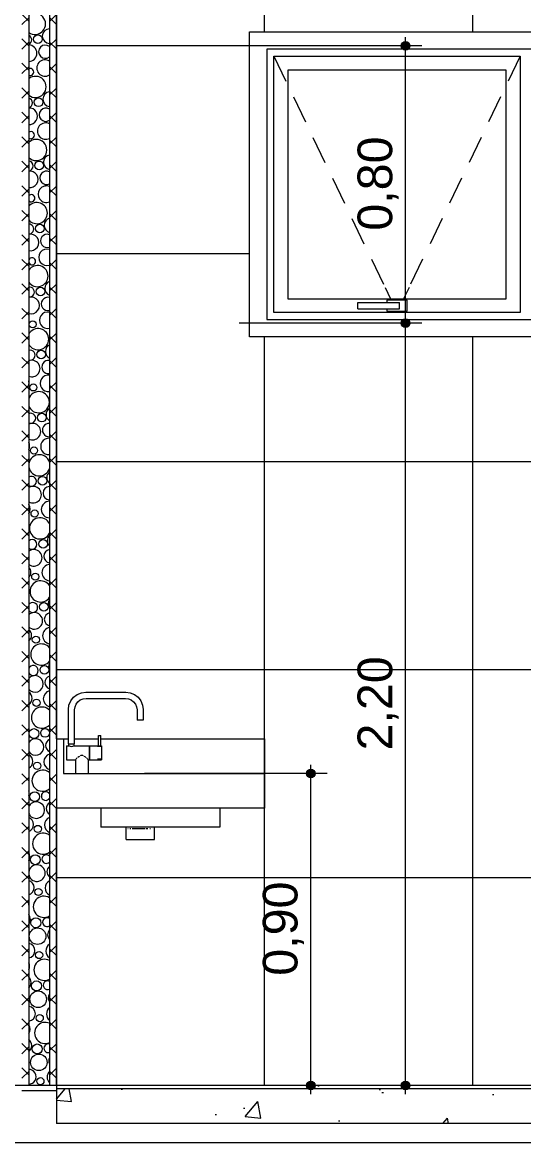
# Model space of a CAD drawing. Header units: metres. Extents: x -77 to 97, y 0 to 6.
# Drawn here: x -7.991 to -6.546, y -0.373 to 2.86 of the extents above; entities that cross this region are included whole.
import ezdxf

# ---------------------------------------------------------------- set-up
doc = ezdxf.new("R2010")
doc.units = ezdxf.units.M
doc.header["$MEASUREMENT"] = 0
doc.layers.add('COTAS CORTE', color=7, linetype='Continuous')
doc.layers.add('PAREDE CONSTRUIR', color=7, linetype='Continuous')
for name, color, linetype, lineweight, true_color in [('COTAS CORTE_Caneta_No__25', 7, 'Continuous', 13, 0x982312), ('Janelas Archicad_Caneta_No__9', 7, 'Continuous', 5, 0x020202), ('Janelas Archicad_Caneta_No__97', 7, 'Continuous', 5, 0x6b6b6b), ('LAJES.EST_Caneta_No__254', 7, 'Continuous', 0, 0xd1c9ad), ('LAJES.EST_Caneta_No__97', 7, 'Continuous', 5, 0x6b6b6b), ('LOUCAS-METAIS.ARQ_Caneta_No__13', 7, 'Continuous', 0, 0xaaaaaa), ('PAREDE CONSTRUIR_Caneta_No__97', 7, 'Continuous', 5, 0x6b6b6b)]:
    doc.layers.add(name, color=color, linetype=linetype, lineweight=lineweight, true_color=true_color)
for name, color, linetype, lineweight in [('LAJES.EST_Caneta_No__241', 7, 'Continuous', 13), ('LAJES.EST_Caneta_No__4', 7, 'Continuous', 20), ('LAJES.EST_Caneta_No__7', 7, 'Continuous', 13), ('PAREDE CONSTRUIR_Caneta_No__241', 7, 'Continuous', 13), ('PAREDE CONSTRUIR_Caneta_No__83', 84, 'Continuous', 0), ('PAREDE CONSTRUIR_Caneta_No__96', 252, 'Continuous', 0)]:
    doc.layers.add(name, color=color, linetype=linetype, lineweight=lineweight)
doc.styles.add('ESTILO_GERADO_1', font='arial.ttf')
doc.dimstyles.new('ESTILO_GERADO__7', dxfattribs={"dimtxt": 0.1, "dimasz": 0.0475, "dimexe": 0.18, "dimexo": 0.479633, "dimgap": 0, "dimtad": 1, "dimzin": 0, "dimdsep": 46, "dimtxsty": 'ESTILO_GERADO_1', "dimblk": 'ARROWHEAD_11', "dimblk1": 'ARROWHEAD_11', "dimblk2": 'ARROWHEAD_11', "dimcen": 0.09, "dimclrd": 256, "dimclre": 256, "dimclrt": 256, "dimadec": 0, "dimazin": 0, "dimtfac": 1, "dimtdec": 4, "dimtmove": 0, "dimatfit": 3, "dimfxl": 0, "dimtolj": 1, "dimtzin": 0, "dimarcsym": 0})
doc.dimstyles.new('ESTILO_GERADO__9', dxfattribs={"dimtxt": 0.1, "dimasz": 0.0475, "dimexe": 0.18, "dimexo": 0.712446, "dimgap": 0, "dimtad": 1, "dimzin": 0, "dimdsep": 46, "dimtxsty": 'ESTILO_GERADO_1', "dimblk": 'ARROWHEAD_11', "dimblk1": 'ARROWHEAD_11', "dimblk2": 'ARROWHEAD_11', "dimcen": 0.09, "dimclrd": 256, "dimclre": 256, "dimclrt": 256, "dimadec": 0, "dimazin": 0, "dimtfac": 1, "dimtdec": 4, "dimtmove": 0, "dimatfit": 3, "dimfxl": 0, "dimtolj": 1, "dimtzin": 0, "dimarcsym": 0})
pattern_1 = [(45, (43.181277, -0.20799), (-0.03535534, 0.03535534), []), (135, (43.181277, -0.20799), (0.03535534, 0.03535534), [])]

# ---------------------------------------------------------------- blocks, each defined once
blk = doc.blocks.new('*X56', base_point=(43.1813, -0.208))
at = {"layer": 'PAREDE CONSTRUIR_Caneta_No__96', "color": 252, "linetype": 'Continuous', "lineweight": 0}
for centre, radius in [((-7.9461, 2.811), 0.0125), ((-7.9442, 2.629), 0.0125), ((-7.9424, 2.447), 0.0125), ((-7.9405, 2.265), 0.0125), ((-7.9387, 2.083), 0.0125), ((-7.9613, 1.9882), 0.0103), ((-7.9368, 1.901), 0.0125), ((-7.9594, 1.8062), 0.0103), ((-7.935, 1.719), 0.0125), ((-7.9576, 1.6242), 0.0103), ((-7.9331, 1.537), 0.0125), ((-7.9557, 1.4422), 0.0103), ((-7.9312, 1.355), 0.0125), ((-7.9539, 1.2602), 0.0103), ((-7.9294, 1.173), 0.0125), ((-7.952, 1.0782), 0.0103), ((-7.9275, 0.9911), 0.0125), ((-7.9502, 0.8962), 0.0103), ((-7.9576, 0.8073), 0.0143), ((-7.9257, 0.8091), 0.0125), ((-7.9483, 0.7142), 0.0103), ((-7.9557, 0.6253), 0.0143), ((-7.9465, 0.5322), 0.0103), ((-7.9539, 0.4433), 0.0143), ((-7.9446, 0.3502), 0.0103), ((-7.952, 0.2613), 0.0143), ((-7.9472, 0.2226), 0.0239), ((-7.9427, 0.1682), 0.0103), ((-7.9502, 0.0793), 0.0143), ((-7.9454, 0.0406), 0.0239), ((-7.9409, -0.0138), 0.0103), ((-7.9483, -0.1027), 0.0143), ((-7.9435, -0.1414), 0.0239), ((-7.939, -0.1958), 0.0103)]:
    blk.add_circle(centre, radius, dxfattribs=at)
for centre, radius, start, end in [((-7.975, 2.9526), 0.0239, 275.423, 333.7336), ((-7.927, 2.957), 0.0192, 231.2919, 308.7081), ((-7.9275, 2.9098), 0.0237, 51.4336, 308.5664), ((-7.9706, 2.8982), 0.0103, 257.7049, 102.2951), ((-7.9549, 2.8553), 0.0306, 234.399, 125.601), ((-7.978, 2.8092), 0.0143, 291.4688, 68.5312), ((-7.9124, 2.8199), 0.0213, 90.993, 269.007), ((-7.9732, 2.7706), 0.0239, 270.962, 89.038), ((-7.9251, 2.775), 0.0192, 49.7807, 310.2193), ((-7.9256, 2.7278), 0.0237, 56.9719, 303.0281), ((-7.9687, 2.7162), 0.0103, 246.9046, 113.0954), ((-7.9531, 2.6733), 0.0306, 230.006, 129.994), ((-7.9105, 2.6379), 0.0213, 95.9962, 264.0038), ((-7.9761, 2.6272), 0.0143, 283.6686, 76.3314), ((-7.9713, 2.5886), 0.0239, 266.5069, 93.4931), ((-7.9233, 2.593), 0.0192, 56.6981, 303.3019), ((-7.9238, 2.5458), 0.0237, 62.181, 297.819), ((-7.9668, 2.5342), 0.0103, 235.1395, 124.8605), ((-7.9512, 2.4913), 0.0306, 225.3095, 134.6905), ((-7.9743, 2.4452), 0.0143, 276.1203, 83.8797), ((-7.9087, 2.4559), 0.0213, 101.0459, 258.9541), ((-7.9694, 2.4066), 0.0239, 262.0304, 97.9696), ((-7.9214, 2.411), 0.0192, 63.1032, 296.8968), ((-7.965, 2.3522), 0.0103, 221.3318, 138.6682), ((-7.9219, 2.3638), 0.0237, 67.1506, 292.8494), ((-7.9494, 2.3093), 0.0306, 220.1956, 139.8044), ((-7.9724, 2.2633), 0.0143, 268.6779, 91.3221), ((-7.9068, 2.2739), 0.0213, 106.1842, 253.8158), ((-7.9676, 2.2246), 0.0239, 257.5044, 102.4956), ((-7.9196, 2.229), 0.0192, 69.1624, 290.8376), ((-7.9201, 2.1818), 0.0237, 71.9444, 288.0556), ((-7.9631, 2.1702), 0.0103, 201.5316, 158.4684), ((-7.9475, 2.1274), 0.0306, 214.4708, 145.5292), ((-7.905, 2.0919), 0.0213, 111.4605, 248.5395), ((-7.9706, 2.0813), 0.0143, 261.2129, 98.7871), ((-7.9657, 2.0426), 0.0239, 252.8974, 107.1026), ((-7.9177, 2.047), 0.0192, 74.986, 285.014), ((-7.9182, 1.9998), 0.0237, 76.6105, 283.3895), ((-7.9457, 1.9454), 0.0306, 207.7504, 152.2496), ((-7.9687, 1.8993), 0.0143, 253.5934, 106.4066), ((-7.9031, 1.9099), 0.0213, 116.9358, 243.0642), ((-7.9639, 1.8606), 0.0239, 248.1733, 111.8267), ((-7.9159, 1.865), 0.0192, 80.6543, 279.3457), ((-7.9931, 1.8189), 0.0213, 343.1496, 16.8504), ((-7.9164, 1.8178), 0.0237, 81.1876, 278.8124), ((-7.9438, 1.7634), 0.0306, 198.9938, 161.0062), ((-7.9013, 1.7279), 0.0213, 122.6921, 237.3079), ((-7.9669, 1.7173), 0.0143, 245.6606, 114.3394), ((-7.962, 1.6786), 0.0239, 243.2872, 116.7128), ((-7.914, 1.683), 0.0192, 86.2315, 273.7685), ((-7.9145, 1.6358), 0.0237, 85.7086, 274.2914), ((-7.9913, 1.6369), 0.0213, 330.4508, 29.5492), ((-7.942, 1.5814), 0.0306, 17.3981, 342.6019), ((-7.8994, 1.5459), 0.0213, 128.848, 231.152), ((-7.965, 1.5353), 0.0143, 237.1916, 122.8084), ((-7.9602, 1.4966), 0.0239, 238.181, 121.819), ((-7.9122, 1.501), 0.0192, 91.7729, 268.2271), ((-7.9894, 1.4549), 0.0213, 321.5177, 38.4823), ((-7.9127, 1.4538), 0.0237, 90.2029, 269.7971), ((-7.9401, 1.3994), 0.0306, 26.6605, 333.3395), ((-7.9632, 1.3533), 0.0143, 227.8155, 132.1845), ((-7.8976, 1.3639), 0.0213, 135.5932, 224.4068), ((-7.9583, 1.3146), 0.0239, 232.7744, 127.2256), ((-7.9103, 1.319), 0.0192, 97.3311, 262.6689), ((-7.9108, 1.2718), 0.0237, 94.6984, 265.3016), ((-7.9876, 1.2729), 0.0213, 314.0804, 45.9196), ((-7.9383, 1.2174), 0.0306, 33.5803, 326.4197), ((-7.9613, 1.1713), 0.0143, 216.7542, 143.2458), ((-7.8957, 1.1819), 0.0213, 143.2757, 216.7243), ((-7.9565, 1.1326), 0.0239, 226.9471, 133.0529), ((-7.9085, 1.137), 0.0192, 102.9599, 257.0401), ((-7.9857, 1.0909), 0.0213, 307.4836, 52.5164), ((-7.909, 1.0898), 0.0237, 99.2232, 260.7768), ((-7.9364, 1.0354), 0.0306, 39.4173, 320.5827), ((-7.9595, 0.9893), 0.0143, 201.4245, 158.5755), ((-7.8939, 0.9999), 0.0213, 152.7046, 207.2954), ((-7.9546, 0.9506), 0.0239, 220.5013, 139.4987), ((-7.9066, 0.955), 0.0192, 108.7194, 251.2806), ((-7.9839, 0.9089), 0.0213, 301.4264, 58.5736), ((-7.9071, 0.9078), 0.0237, 103.807, 256.193), ((-7.9345, 0.8534), 0.0306, 44.6043, 315.3957), ((-7.892, 0.8179), 0.0213, 167.3659, 192.6341), ((-7.9528, 0.7686), 0.0239, 213.059, 146.941), ((-7.9047, 0.773), 0.0192, 114.683, 245.317), ((-7.982, 0.7269), 0.0213, 295.7389, 64.2611), ((-7.9053, 0.7258), 0.0237, 108.4829, 251.5171), ((-7.9327, 0.6714), 0.0306, 49.3525, 310.6475), ((-7.9953, 0.6348), 0.0237, 342.0335, 17.9665), ((-7.9238, 0.6271), 0.0125, 27.9726, 332.0274), ((-7.9509, 0.5866), 0.0239, 203.6765, 156.3235), ((-7.9029, 0.591), 0.0192, 120.9482, 239.0518), ((-7.9801, 0.5449), 0.0213, 290.3123, 69.6877), ((-7.9034, 0.5438), 0.0237, 113.2904, 246.7096), ((-7.9308, 0.4894), 0.0306, 53.7838, 306.2162), ((-7.9934, 0.4528), 0.0237, 330.7935, 29.2065), ((-7.922, 0.4451), 0.0125, 42.6672, 317.3328), ((-7.9491, 0.4046), 0.0239, 186.5132, 173.4868), ((-7.901, 0.409), 0.0192, 127.6566, 232.3434), ((-7.9783, 0.3629), 0.0213, 285.0704, 74.9296), ((-7.9016, 0.3618), 0.0237, 118.2788, 241.7212), ((-7.991, 0.318), 0.0192, 342.4378, 17.5622), ((-7.929, 0.3074), 0.0306, 57.9767, 302.0233), ((-7.9916, 0.2708), 0.0237, 322.6077, 37.3923), ((-7.9201, 0.2631), 0.0125, 54.0249, 305.9751), ((-7.8992, 0.227), 0.0192, 135.0394, 224.9606), ((-7.9764, 0.1809), 0.0213, 279.9549, 80.0451), ((-7.8997, 0.1798), 0.0237, 123.5135, 236.4865), ((-7.9892, 0.136), 0.0192, 328.9509, 31.0491), ((-7.9271, 0.1254), 0.0306, 61.9855, 298.0145), ((-7.9897, 0.0889), 0.0237, 315.7356, 44.2644), ((-7.9183, 0.0811), 0.0125, 63.9238, 296.0762), ((-7.8973, 0.045), 0.0192, 143.5386, 216.4614), ((-7.9746, -0.0011), 0.0213, 274.9186, 85.0814), ((-7.8978, -0.0021), 0.0237, 129.0873, 230.9127), ((-7.9253, -0.0566), 0.0306, 65.8501, 294.1499), ((-7.9873, -0.046), 0.0192, 319.4695, 40.5305), ((-7.9878, -0.0931), 0.0237, 309.6247, 50.3753), ((-7.9164, -0.1009), 0.0125, 73.0404, 286.9596), ((-7.8955, -0.137), 0.0192, 154.2795, 205.7205), ((-7.9727, -0.1831), 0.0213, 269.9202, 90.0798), ((-7.896, -0.1841), 0.0237, 135.1433, 224.8567)]:
    blk.add_arc(centre, radius, start, end, dxfattribs=at)
blk = doc.blocks.new('*D57', base_point=(43.1813, -0.208))
at = {"layer": 'COTAS CORTE_Caneta_No__25', "linetype": 'Continuous', "lineweight": 13, "true_color": 0x982312}
for points in [[(-0.4666, 3.342), (-0.4656, 3.3372), (-0.4629, 3.3332), (-0.4589, 3.3305), (-0.4541, 3.3295), (-0.4493, 3.3305), (-0.4452, 3.3332), (-0.4425, 3.3372), (-0.4416, 3.342), (-0.4425, 3.3468), (-0.4452, 3.3508), (-0.4493, 3.3536), (-0.4541, 3.3545), (-0.4589, 3.3536), (-0.4629, 3.3508), (-0.4656, 3.3468)], [(-0.4666, -0.223), (-0.4656, -0.2278), (-0.4629, -0.2318), (-0.4589, -0.2345), (-0.4541, -0.2355), (-0.4493, -0.2345), (-0.4452, -0.2318), (-0.4425, -0.2278), (-0.4416, -0.223), (-0.4425, -0.2182), (-0.4452, -0.2142), (-0.4493, -0.2114), (-0.4541, -0.2105), (-0.4589, -0.2114), (-0.4629, -0.2142), (-0.4656, -0.2182)]]:
    blk.add_hatch(color=24, dxfattribs=at).paths.add_polyline_path(points)
at = {"layer": 'COTAS CORTE_Caneta_No__25', "color": 24, "linetype": 'Continuous', "lineweight": 13, "true_color": 0x982312}
for p, q in [((-0.4666, 3.342), (-1.1665, 3.342)), ((-0.4541, -0.2105), (-0.4541, 3.3295)), ((-0.4072, 3.342), (-0.4416, 3.342)), ((-0.4666, -0.223), (-0.501, -0.223)), ((0.2584, -0.223), (-0.4416, -0.223)), ((-0.4541, -0.248), (-0.4541, -0.2355))]:
    blk.add_line(p, q, dxfattribs=at)
for centre in [(-0.4541, 3.342), (-0.4541, -0.223)]:
    blk.add_circle(centre, 0.0125, dxfattribs=at)
at = {"layer": 'COTAS CORTE_Caneta_No__25', "color": 24, "lineweight": 13, "true_color": 0x982312, "char_height": 0.1, "attachment_point": 7, "rotation": 90, "style": 'ESTILO_GERADO_1'}
for s, insert in [('\\A1;{\\pql;\\fArial|b0|i0|c0|p0;\\W1.000000;0,15}', (-0.4741, 3.0626)), ('\\A1;{\\pql;\\fArial|b0|i0|c0|p0;\\W1.000000;3,57}', (-0.4741, 1.2926))]:
    blk.add_mtext(s, dxfattribs=dict(at, insert=insert))
blk = doc.blocks.new('ARROWHEAD_11')
at = {"color": 0, "linetype": 'Continuous', "lineweight": 0}
blk.add_line((0, 0), (-1, 0), dxfattribs=at)
at = {"color": 0, "linetype": 'Continuous', "lineweight": 0, "const_width": 0.25, "flags": 128}
blk.add_lwpolyline([(-0.125, 0, 1), (0.125, 0, 1)], format="xyb", close=True, dxfattribs=at)
blk = doc.blocks.new('*D72', base_point=(43.1813, -0.208))
at = {"layer": 'COTAS CORTE_Caneta_No__25', "linetype": 'Continuous', "lineweight": 13, "true_color": 0x982312}
for points in [[(-8.1255, 1.992), (-8.1246, 1.9872), (-8.1219, 1.9832), (-8.1178, 1.9805), (-8.113, 1.9795), (-8.1082, 1.9805), (-8.1042, 1.9832), (-8.1015, 1.9872), (-8.1005, 1.992), (-8.1015, 1.9968), (-8.1042, 2.0008), (-8.1082, 2.0036), (-8.113, 2.0045), (-8.1178, 2.0036), (-8.1219, 2.0008), (-8.1246, 1.9968)], [(-8.1255, -0.208), (-8.1246, -0.2128), (-8.1219, -0.2168), (-8.1178, -0.2195), (-8.113, -0.2205), (-8.1082, -0.2195), (-8.1042, -0.2168), (-8.1015, -0.2128), (-8.1005, -0.208), (-8.1015, -0.2032), (-8.1042, -0.1992), (-8.1082, -0.1964), (-8.113, -0.1955), (-8.1178, -0.1964), (-8.1219, -0.1992), (-8.1246, -0.2032)]]:
    blk.add_hatch(color=24, dxfattribs=at).paths.add_polyline_path(points)
at = {"layer": 'COTAS CORTE_Caneta_No__25', "color": 24, "linetype": 'Continuous', "lineweight": 13, "true_color": 0x982312}
for p, q in [((-8.1255, 1.992), (-8.5927, 1.992)), ((-8.113, -0.1955), (-8.113, 1.9795)), ((-8.0662, 1.992), (-8.1005, 1.992)), ((-8.1255, -0.208), (-8.1599, -0.208)), ((-8.113, -0.233), (-8.113, -0.2205)), ((-7.6334, -0.208), (-8.1005, -0.208))]:
    blk.add_line(p, q, dxfattribs=at)
for centre in [(-8.113, 1.992), (-8.113, -0.208)]:
    blk.add_circle(centre, 0.0125, dxfattribs=at)
at = {"layer": 'COTAS CORTE_Caneta_No__25', "color": 24, "lineweight": 13, "true_color": 0x982312, "insert": (-8.133, 0.7585), "char_height": 0.1, "attachment_point": 7, "rotation": 90, "style": 'ESTILO_GERADO_1'}
blk.add_mtext('\\A1;{\\pql;\\fArial|b0|i0|c0|p0;\\W1.000000;2,20}', dxfattribs=at)
blk = doc.blocks.new('*D74', base_point=(43.1813, -0.208))
at = {"layer": 'COTAS CORTE_Caneta_No__25', "linetype": 'Continuous', "lineweight": 13, "true_color": 0x982312}
for points in [[(-7.1715, 0.692), (-7.1705, 0.6872), (-7.1678, 0.6832), (-7.1638, 0.6805), (-7.159, 0.6795), (-7.1542, 0.6805), (-7.1501, 0.6832), (-7.1474, 0.6872), (-7.1465, 0.692), (-7.1474, 0.6968), (-7.1501, 0.7008), (-7.1542, 0.7036), (-7.159, 0.7045), (-7.1638, 0.7036), (-7.1678, 0.7008), (-7.1705, 0.6968)], [(-7.1715, -0.208), (-7.1705, -0.2128), (-7.1678, -0.2168), (-7.1638, -0.2195), (-7.159, -0.2205), (-7.1542, -0.2195), (-7.1501, -0.2168), (-7.1474, -0.2128), (-7.1465, -0.208), (-7.1474, -0.2032), (-7.1501, -0.1992), (-7.1542, -0.1964), (-7.159, -0.1955), (-7.1638, -0.1964), (-7.1678, -0.1992), (-7.1705, -0.2032)]]:
    blk.add_hatch(color=24, dxfattribs=at).paths.add_polyline_path(points)
at = {"layer": 'COTAS CORTE_Caneta_No__25', "color": 24, "linetype": 'Continuous', "lineweight": 13, "true_color": 0x982312}
for p, q in [((-7.159, 0.7045), (-7.159, 0.717)), ((-7.1715, 0.692), (-7.6386, 0.692)), ((-7.159, -0.1955), (-7.159, 0.6795)), ((-7.1121, 0.692), (-7.1465, 0.692)), ((-7.1715, -0.208), (-7.6386, -0.208)), ((-7.159, -0.233), (-7.159, -0.2205)), ((-7.1121, -0.208), (-7.1465, -0.208))]:
    blk.add_line(p, q, dxfattribs=at)
for centre in [(-7.159, 0.692), (-7.159, -0.208)]:
    blk.add_circle(centre, 0.0125, dxfattribs=at)
at = {"layer": 'COTAS CORTE_Caneta_No__25', "color": 24, "lineweight": 13, "true_color": 0x982312, "insert": (-7.179, 0.1085), "char_height": 0.1, "attachment_point": 7, "rotation": 90, "style": 'ESTILO_GERADO_1'}
blk.add_mtext('\\A1;{\\pql;\\fArial|b0|i0|c0|p0;\\W1.000000;0,90}', dxfattribs=at)
blk = doc.blocks.new('*D75', base_point=(43.1813, -0.208))
at = {"layer": 'COTAS CORTE_Caneta_No__25', "linetype": 'Continuous', "lineweight": 13, "true_color": 0x982312}
for points in [[(-6.8983, 1.992), (-6.8974, 1.9872), (-6.8947, 1.9832), (-6.8906, 1.9805), (-6.8858, 1.9795), (-6.881, 1.9805), (-6.877, 1.9832), (-6.8743, 1.9872), (-6.8733, 1.992), (-6.8743, 1.9968), (-6.877, 2.0008), (-6.881, 2.0036), (-6.8858, 2.0045), (-6.8906, 2.0036), (-6.8947, 2.0008), (-6.8974, 1.9968)], [(-6.8983, -0.208), (-6.8974, -0.2128), (-6.8947, -0.2168), (-6.8906, -0.2195), (-6.8858, -0.2205), (-6.881, -0.2195), (-6.877, -0.2168), (-6.8743, -0.2128), (-6.8733, -0.208), (-6.8743, -0.2032), (-6.877, -0.1992), (-6.881, -0.1964), (-6.8858, -0.1955), (-6.8906, -0.1964), (-6.8947, -0.1992), (-6.8974, -0.2032)]]:
    blk.add_hatch(color=24, dxfattribs=at).paths.add_polyline_path(points)
at = {"layer": 'COTAS CORTE_Caneta_No__25', "color": 24, "linetype": 'Continuous', "lineweight": 13, "true_color": 0x982312}
for p, q in [((-6.8983, 1.992), (-7.3655, 1.992)), ((-6.8858, -0.1955), (-6.8858, 1.9795)), ((-6.839, 1.992), (-6.8733, 1.992)), ((-6.8983, -0.208), (-7.3655, -0.208)), ((-6.8858, -0.233), (-6.8858, -0.2205)), ((-6.839, -0.208), (-6.8733, -0.208))]:
    blk.add_line(p, q, dxfattribs=at)
for centre in [(-6.8858, 1.992), (-6.8858, -0.208)]:
    blk.add_circle(centre, 0.0125, dxfattribs=at)
at = {"layer": 'COTAS CORTE_Caneta_No__25', "color": 24, "lineweight": 13, "true_color": 0x982312, "insert": (-6.9058, 0.7585), "char_height": 0.1, "attachment_point": 7, "rotation": 90, "style": 'ESTILO_GERADO_1'}
blk.add_mtext('\\A1;{\\pql;\\fArial|b0|i0|c0|p0;\\W1.000000;2,20}', dxfattribs=at)
blk = doc.blocks.new('*D76', base_point=(43.1813, -0.208))
at = {"layer": 'COTAS CORTE_Caneta_No__25', "linetype": 'Continuous', "lineweight": 13, "true_color": 0x982312}
for points in [[(-6.8983, 2.792), (-6.8974, 2.7872), (-6.8947, 2.7832), (-6.8906, 2.7805), (-6.8858, 2.7795), (-6.881, 2.7805), (-6.877, 2.7832), (-6.8743, 2.7872), (-6.8733, 2.792), (-6.8743, 2.7968), (-6.877, 2.8008), (-6.881, 2.8036), (-6.8858, 2.8045), (-6.8906, 2.8036), (-6.8947, 2.8008), (-6.8974, 2.7968)], [(-6.8983, 1.992), (-6.8974, 1.9872), (-6.8947, 1.9832), (-6.8906, 1.9805), (-6.8858, 1.9795), (-6.881, 1.9805), (-6.877, 1.9832), (-6.8743, 1.9872), (-6.8733, 1.992), (-6.8743, 1.9968), (-6.877, 2.0008), (-6.881, 2.0036), (-6.8858, 2.0045), (-6.8906, 2.0036), (-6.8947, 2.0008), (-6.8974, 1.9968)]]:
    blk.add_hatch(color=24, dxfattribs=at).paths.add_polyline_path(points)
at = {"layer": 'COTAS CORTE_Caneta_No__25', "color": 24, "linetype": 'Continuous', "lineweight": 13, "true_color": 0x982312}
for p, q in [((-6.8858, 2.8045), (-6.8858, 2.817)), ((-6.8983, 2.792), (-7.3655, 2.792)), ((-6.839, 2.792), (-6.8733, 2.792)), ((-6.8858, 2.0045), (-6.8858, 2.7795)), ((-6.8983, 1.992), (-7.3655, 1.992)), ((-6.839, 1.992), (-6.8733, 1.992))]:
    blk.add_line(p, q, dxfattribs=at)
for centre in [(-6.8858, 2.792), (-6.8858, 1.992)]:
    blk.add_circle(centre, 0.0125, dxfattribs=at)
at = {"layer": 'COTAS CORTE_Caneta_No__25', "color": 24, "lineweight": 13, "true_color": 0x982312, "insert": (-6.9058, 2.2585), "char_height": 0.1, "attachment_point": 7, "rotation": 90, "style": 'ESTILO_GERADO_1'}
blk.add_mtext('\\A1;{\\pql;\\fArial|b0|i0|c0|p0;\\W1.000000;0,80}', dxfattribs=at)

msp = doc.modelspace()

# ---------------------------------------------------------------- hatches: boundary and pattern name
at = {"layer": 'LAJES.EST_Caneta_No__254', "linetype": 'Continuous', "lineweight": 0, "true_color": 0xd1c9ad}
h = msp.add_hatch(dxfattribs=at)
h.set_pattern_fill('Haie_OD_0002', color=9, style=0, pattern_type=2)
h.set_pattern_definition([(45, (43.18128, 0.292), (-0.159099, 0.159099), [0, -0.15, 0, -0.225]), (110, (43.68128, 0.292), (0.2114308, 0.0769545), [0, -0.11, 0, -0.19])])
h.paths.add_polyline_path([(-0.8328, -0.208), (-7.8928, -0.208), (-7.8928, -0.218), (-0.8328, -0.218)])
at = {"layer": 'LAJES.EST_Caneta_No__97', "linetype": 'Continuous', "lineweight": 5, "true_color": 0x6b6b6b}
h = msp.add_hatch(dxfattribs=at)
h.set_pattern_fill('AR_CONC_0002', color=251, style=0, pattern_type=2)
h.set_pattern_definition([(50, (43.18128, -0.208), (-0.546554, 0.0478173), [0.05715, -0.62865]), (355, (43.1813, -0.208), (-0.10573, 0.5731705), [0.04572, -0.502922]), (100.4514, (43.2268, -0.212), (0.440824, 0.525353), [0.04857, -0.534271]), (46.1842, (43.1813, -0.0556), (-0.813237, 0.126127), [0.085725, -0.942975]), (96.6356, (43.24905, -0.0661), (0.712212, 0.742278), [0.072855, -0.801407]), (351.1842, (43.1813, -0.0556), (0.712212, 0.742278), [0.06858, -0.754379]), (21, (43.25748, -0.0937), (-0.454843, 0.3067956), [0.05715, -0.62865]), (326, (43.2575, -0.0937), (0.185406, 0.552564), [0.04572, -0.50292]), (71.4514, (43.2954, -0.11926), (0.640249, 0.2457683), [0.04857, -0.53427]), (37.5, (43.18128, -0.208), (0.0092658, 0.2536651), [0, -0.496824, 0, -0.51054, 0, -0.504825]), (7.5, (43.18128, -0.208), (0.200459, 0.3005417), [0, -0.291084, 0, -0.485394, 0, -0.192405]), (327.5, (43.01135, -0.208), (-0.4067718, 0.0171862), [0, -0.1905, 0, -0.59436, 0, -0.78867]), (317.5, (42.93515, -0.208), (0.4443875, 0.0762795), [0, -0.24765, 0, -0.394716, 0, -0.56007])])
h.paths.add_polyline_path([(-7.8928, -0.218), (-7.8928, -0.318), (-0.8328, -0.318), (-0.8328, -0.218)])
at = {"layer": 'PAREDE CONSTRUIR_Caneta_No__83', "linetype": 'Continuous', "lineweight": 0}
h = msp.add_hatch(dxfattribs=at)
h.set_pattern_fill('Placomur_0002', color=84, style=0, pattern_type=2)
h.set_pattern_definition(pattern_1)
h.paths.add_polyline_path([(-7.9928, -0.208), (-7.9728, -0.208), (-7.9728, 2.942), (-7.9928, 2.942)])
h = msp.add_hatch(dxfattribs=at)
h.set_pattern_fill('Placomur_0002', color=84, style=0, pattern_type=2)
h.set_pattern_definition(pattern_1)
h.paths.add_polyline_path([(-7.9128, -0.208), (-7.8928, -0.208), (-7.8928, 2.942), (-7.9128, 2.942)])
at = {"layer": 'PAREDE CONSTRUIR_Caneta_No__97', "linetype": 'Continuous', "lineweight": 5, "true_color": 0x6b6b6b}
h = msp.add_hatch(dxfattribs=at)
h.set_pattern_fill('Ceramica_60_x_60_0002', color=251, style=0, pattern_type=2)
h.set_pattern_definition([(0, (-7.89276, -0.208), (0, 0.6), []), (90, (-7.89276, -0.208), (-0.6, 0), [])])
h.paths.add_polyline_path([(-2.5128, 2.942), (-7.8928, 2.942), (-7.8928, 0.792), (-7.8584, 0.792), (-7.8584, 0.8766), (-7.8567, 0.8892), (-7.8516, 0.9015), (-7.8435, 0.9121), (-7.8329, 0.9202), (-7.8206, 0.9253), (-7.808, 0.927), (-7.6928, 0.927), (-7.6802, 0.9253), (-7.6679, 0.9202), (-7.6573, 0.9121), (-7.6492, 0.9015), (-7.6441, 0.8892), (-7.6424, 0.8766), (-7.6424, 0.846), (-7.6604, 0.846), (-7.6604, 0.8754), (-7.6616, 0.8845), (-7.6649, 0.8925), (-7.6701, 0.8993), (-7.6769, 0.9045), (-7.6849, 0.9078), (-7.694, 0.909), (-7.8068, 0.909), (-7.8159, 0.9078), (-7.8239, 0.9045), (-7.8307, 0.8993), (-7.8359, 0.8925), (-7.8392, 0.8845), (-7.8404, 0.8754), (-7.8404, 0.792), (-7.7714, 0.792), (-7.7714, 0.802), (-7.7644, 0.802), (-7.7644, 0.792), (-7.2928, 0.792), (-7.2928, 0.592), (-7.4211, 0.592), (-7.4211, 0.537), (-7.6101, 0.537), (-7.6101, 0.502), (-7.6921, 0.502), (-7.6921, 0.532), (-7.6921, 0.537), (-7.7651, 0.537), (-7.7651, 0.592), (-7.8928, 0.592), (-7.8928, -0.208), (-5.2647, -0.208), (-5.2647, 0.592), (-5.369, 0.592), (-5.369, 0.537), (-5.4421, 0.537), (-5.4421, 0.532), (-5.4421, 0.502), (-5.5241, 0.502), (-5.5241, 0.537), (-5.713, 0.537), (-5.713, 0.592), (-5.8147, 0.592), (-5.8147, 0.792), (-5.3697, 0.792), (-5.3697, 0.802), (-5.3627, 0.802), (-5.3627, 0.792), (-5.2937, 0.792), (-5.2937, 0.8754), (-5.2949, 0.8845), (-5.2982, 0.8925), (-5.3035, 0.8993), (-5.3103, 0.9045), (-5.3182, 0.9078), (-5.3273, 0.909), (-5.4402, 0.909), (-5.4493, 0.9078), (-5.4572, 0.9045), (-5.464, 0.8993), (-5.4693, 0.8925), (-5.4725, 0.8845), (-5.4737, 0.8754), (-5.4737, 0.846), (-5.4917, 0.846), (-5.4917, 0.8766), (-5.4901, 0.8892), (-5.485, 0.9015), (-5.4769, 0.9121), (-5.4663, 0.9202), (-5.454, 0.9253), (-5.4413, 0.927), (-5.3262, 0.927), (-5.3135, 0.9253), (-5.3012, 0.9202), (-5.2906, 0.9121), (-5.2825, 0.9015), (-5.2774, 0.8892), (-5.2757, 0.8766), (-5.2757, 0.792), (-5.1537, 0.792), (-5.1537, 0.8766), (-5.1521, 0.8892), (-5.147, 0.9015), (-5.1389, 0.9121), (-5.1283, 0.9202), (-5.116, 0.9253), (-5.1033, 0.927), (-4.9882, 0.927), (-4.9755, 0.9253), (-4.9632, 0.9202), (-4.9526, 0.9121), (-4.9445, 0.9015), (-4.9394, 0.8892), (-4.9377, 0.8766), (-4.9377, 0.846), (-4.9557, 0.846), (-4.9557, 0.8754), (-4.9569, 0.8845), (-4.9602, 0.8925), (-4.9655, 0.8993), (-4.9723, 0.9045), (-4.9802, 0.9078), (-4.9893, 0.909), (-5.1022, 0.909), (-5.1113, 0.9078), (-5.1192, 0.9045), (-5.126, 0.8993), (-5.1313, 0.8925), (-5.1345, 0.8845), (-5.1357, 0.8754), (-5.1357, 0.792), (-5.0667, 0.792), (-5.0667, 0.802), (-5.0597, 0.802), (-5.0597, 0.792), (-4.6147, 0.792), (-4.6147, 0.592), (-4.7165, 0.592), (-4.7165, 0.537), (-4.9054, 0.537), (-4.9054, 0.502), (-4.9874, 0.502), (-4.9874, 0.532), (-4.9874, 0.537), (-5.0605, 0.537), (-5.0605, 0.592), (-5.1647, 0.592), (-5.1647, -0.208), (-2.5128, -0.208), (-2.5128, 0.592), (-2.667, 0.592), (-2.667, 0.537), (-2.7401, 0.537), (-2.7401, 0.532), (-2.7401, 0.502), (-2.8221, 0.502), (-2.8221, 0.537), (-3.011, 0.537), (-3.011, 0.592), (-3.1128, 0.592), (-3.1128, 0.792), (-2.6678, 0.792), (-2.6678, 0.802), (-2.6608, 0.802), (-2.6608, 0.792), (-2.5918, 0.792), (-2.5918, 0.8754), (-2.593, 0.8845), (-2.5962, 0.8925), (-2.6015, 0.8993), (-2.6083, 0.9045), (-2.6162, 0.9078), (-2.6253, 0.909), (-2.7382, 0.909), (-2.7473, 0.9078), (-2.7552, 0.9045), (-2.762, 0.8993), (-2.7673, 0.8925), (-2.7706, 0.8845), (-2.7718, 0.8754), (-2.7718, 0.846), (-2.7898, 0.846), (-2.7898, 0.8766), (-2.7881, 0.8892), (-2.783, 0.9015), (-2.7749, 0.9121), (-2.7643, 0.9202), (-2.752, 0.9253), (-2.7393, 0.927), (-2.6242, 0.927), (-2.6115, 0.9253), (-2.5992, 0.9202), (-2.5886, 0.9121), (-2.5805, 0.9015), (-2.5754, 0.8892), (-2.5738, 0.8766), (-2.5738, 0.792), (-2.5128, 0.792)])
h.paths.add_polyline_path([(-7.3356, 2.832), (-5.7556, 2.832), (-5.7556, 1.952), (-7.3356, 1.952)], flags=0)
h.paths.add_polyline_path([(-4.6893, 2.832), (-3.1093, 2.832), (-3.1093, 1.952), (-4.6893, 1.952)], flags=0)

# ---------------------------------------------------------------- linework, layer by layer
at = {"layer": 'Janelas Archicad_Caneta_No__9', "color": 18, "linetype": 'Continuous', "lineweight": 5, "true_color": 0x020202}
for p, q in [((-7.3356, 1.952), (-7.3356, 2.832)), ((-7.3356, 2.832), (-5.7556, 2.832)), ((-7.2856, 2.782), (-7.2856, 2.002)), ((-5.8056, 2.782), (-7.2856, 2.782)), ((-7.2656, 2.722), (-7.2656, 2.762)), ((-7.2656, 2.762), (-6.5556, 2.762)), ((-6.5556, 2.762), (-6.5556, 2.722)), ((-7.2656, 2.062), (-7.2656, 2.722)), ((-7.2256, 2.722), (-7.2256, 2.062)), ((-6.5956, 2.722), (-7.2256, 2.722)), ((-6.5956, 2.062), (-6.5956, 2.722)), ((-6.5556, 2.722), (-6.5556, 2.062)), ((-7.2656, 2.022), (-7.2656, 2.062)), ((-7.2256, 2.062), (-6.5956, 2.062)), ((-7.0236, 2.0515), (-6.9456, 2.0515)), ((-7.0236, 2.0325), (-7.0236, 2.0515)), ((-6.9456, 2.0515), (-6.9246, 2.0515)), ((-6.8816, 2.0575), (-6.9396, 2.0575)), ((-6.9396, 2.0575), (-6.9396, 2.0515)), ((-6.9246, 2.0515), (-6.9092, 2.0515)), ((-6.9092, 2.0515), (-6.9036, 2.0515)), ((-6.9036, 2.0325), (-6.9036, 2.0515)), ((-6.8816, 2.0265), (-6.8816, 2.0575)), ((-6.5556, 2.062), (-6.5556, 2.022)), ((-6.5556, 2.022), (-7.2656, 2.022)), ((-7.0236, 2.0325), (-6.9456, 2.0325)), ((-6.9456, 2.0325), (-6.9246, 2.0325)), ((-6.9396, 2.0325), (-6.9396, 2.0265)), ((-6.9396, 2.0265), (-6.8816, 2.0265)), ((-6.9246, 2.0325), (-6.9092, 2.0325)), ((-6.9092, 2.0325), (-6.9036, 2.0325)), ((-7.2856, 2.002), (-5.8056, 2.002)), ((-5.7556, 1.952), (-7.3356, 1.952))]:
    msp.add_line(p, q, dxfattribs=at)
at = {"layer": 'Janelas Archicad_Caneta_No__97', "color": 251, "linetype": 'Continuous', "lineweight": 5, "true_color": 0x6b6b6b}
for p, q in [((-7.2656, 2.762), (-7.231, 2.6899)), ((-6.5556, 2.762), (-6.5902, 2.6899)), ((-7.2093, 2.6448), (-7.1747, 2.5727)), ((-6.6118, 2.6448), (-6.6464, 2.5727)), ((-7.1531, 2.5276), (-7.1185, 2.4555)), ((-6.668, 2.5276), (-6.7026, 2.4555)), ((-7.0969, 2.4104), (-7.0623, 2.3382)), ((-6.7242, 2.4104), (-6.7588, 2.3382)), ((-7.0406, 2.2932), (-7.006, 2.221)), ((-6.7805, 2.2932), (-6.8151, 2.221)), ((-6.9844, 2.176), (-6.9498, 2.1038)), ((-6.8367, 2.176), (-6.8713, 2.1038)), ((-6.9452, 2.0941), (-6.9297, 2.062)), ((-6.876, 2.0941), (-6.8914, 2.062)), ((-6.9297, 2.062), (-6.9276, 2.0575)), ((-6.8914, 2.062), (-6.8935, 2.0575)), ((-6.9127, 2.0265), (-6.9106, 2.022)), ((-6.9084, 2.0265), (-6.9106, 2.022))]:
    msp.add_line(p, q, dxfattribs=at)
at = {"layer": 'LAJES.EST_Caneta_No__241', "color": 7, "linetype": 'Continuous', "lineweight": 13}
for p, q in [((-7.9928, -0.223), (-7.8928, -0.223)), ((-10.6328, -0.373), (-0.8328, -0.373))]:
    msp.add_line(p, q, dxfattribs=at)
at = {"layer": 'LAJES.EST_Caneta_No__4', "color": 7, "linetype": 'Continuous', "lineweight": 20}
for p in [(-7.8928, -0.218), (-0.8328, -0.318)]:
    msp.add_line(p, (-7.8928, -0.318), dxfattribs=at)
at = {"layer": 'LAJES.EST_Caneta_No__7', "color": 7, "linetype": 'Continuous', "lineweight": 13}
for p, q in [((-7.8928, -0.208), (-7.8928, -0.218)), ((-2.5128, -0.208), (-7.8928, -0.208)), ((-0.8328, -0.218), (-7.8928, -0.218))]:
    msp.add_line(p, q, dxfattribs=at)
at = {"layer": 'LOUCAS-METAIS.ARQ_Caneta_No__13', "color": 253, "linetype": 'Continuous', "lineweight": 0, "true_color": 0xaaaaaa}
for p, q in [((-7.8516, 0.9015), (-7.8435, 0.9121)), ((-7.8435, 0.9121), (-7.8329, 0.9202)), ((-7.8329, 0.9202), (-7.8206, 0.9253)), ((-7.8239, 0.9045), (-7.8159, 0.9078)), ((-7.8206, 0.9253), (-7.808, 0.927)), ((-7.8159, 0.9078), (-7.8068, 0.909)), ((-7.808, 0.927), (-7.6928, 0.927)), ((-7.8068, 0.909), (-7.694, 0.909)), ((-7.694, 0.909), (-7.6849, 0.9078)), ((-7.6928, 0.927), (-7.6802, 0.9253)), ((-7.6849, 0.9078), (-7.6769, 0.9045)), ((-7.6802, 0.9253), (-7.6679, 0.9202)), ((-7.6679, 0.9202), (-7.6573, 0.9121)), ((-7.6573, 0.9121), (-7.6492, 0.9015)), ((-7.8584, 0.8766), (-7.8567, 0.8892)), ((-7.8584, 0.778), (-7.8584, 0.8766)), ((-7.8567, 0.8892), (-7.8516, 0.9015)), ((-7.8404, 0.8754), (-7.8392, 0.8845)), ((-7.8404, 0.778), (-7.8404, 0.8754)), ((-7.8392, 0.8845), (-7.8359, 0.8925)), ((-7.8359, 0.8925), (-7.8307, 0.8993)), ((-7.8307, 0.8993), (-7.8239, 0.9045)), ((-7.6769, 0.9045), (-7.6701, 0.8993)), ((-7.6701, 0.8993), (-7.6649, 0.8925)), ((-7.6649, 0.8925), (-7.6616, 0.8845)), ((-7.6616, 0.8845), (-7.6604, 0.8754)), ((-7.6604, 0.8754), (-7.6604, 0.846)), ((-7.6492, 0.9015), (-7.6441, 0.8892)), ((-7.6441, 0.8892), (-7.6424, 0.8766)), ((-7.6424, 0.8766), (-7.6424, 0.846)), ((-7.6591, 0.846), (-7.6604, 0.846)), ((-7.6558, 0.846), (-7.6591, 0.846)), ((-7.6512, 0.846), (-7.6558, 0.846)), ((-7.6468, 0.846), (-7.6512, 0.846)), ((-7.6435, 0.846), (-7.6468, 0.846)), ((-7.6424, 0.846), (-7.6435, 0.846)), ((-7.8928, 0.792), (-7.8728, 0.792)), ((-7.8728, 0.792), (-7.8728, 0.692)), ((-7.8728, 0.792), (-7.8584, 0.792)), ((-7.8584, 0.778), (-7.8572, 0.778)), ((-7.8574, 0.772), (-7.8574, 0.778)), ((-7.8572, 0.778), (-7.8539, 0.778)), ((-7.8539, 0.778), (-7.8494, 0.778)), ((-7.8494, 0.778), (-7.8449, 0.778)), ((-7.8449, 0.778), (-7.8416, 0.778)), ((-7.8416, 0.778), (-7.8404, 0.778)), ((-7.8414, 0.772), (-7.8414, 0.778)), ((-7.8404, 0.792), (-7.7714, 0.792)), ((-7.7714, 0.802), (-7.7709, 0.802)), ((-7.7714, 0.772), (-7.7714, 0.802)), ((-7.7709, 0.802), (-7.7696, 0.802)), ((-7.7696, 0.802), (-7.7679, 0.802)), ((-7.7679, 0.802), (-7.7661, 0.802)), ((-7.7661, 0.802), (-7.7649, 0.802)), ((-7.7649, 0.802), (-7.7644, 0.802)), ((-7.7644, 0.772), (-7.7644, 0.802)), ((-7.7644, 0.792), (-7.2928, 0.792)), ((-7.2928, 0.792), (-7.2928, 0.692)), ((-7.8634, 0.772), (-7.8634, 0.7708)), ((-7.8634, 0.772), (-7.8574, 0.772)), ((-7.8634, 0.7708), (-7.8634, 0.7673)), ((-7.8634, 0.7673), (-7.8634, 0.762)), ((-7.8634, 0.762), (-7.8634, 0.7555)), ((-7.8634, 0.7555), (-7.8634, 0.7485)), ((-7.8634, 0.7485), (-7.8634, 0.742)), ((-7.8574, 0.772), (-7.8563, 0.7716)), ((-7.8563, 0.7716), (-7.8535, 0.7708)), ((-7.8534, 0.7708), (-7.8494, 0.7703)), ((-7.8494, 0.7703), (-7.8454, 0.7708)), ((-7.8453, 0.7708), (-7.8425, 0.7716)), ((-7.8425, 0.7716), (-7.8414, 0.772)), ((-7.8414, 0.772), (-7.7984, 0.772)), ((-7.8226, 0.7438), (-7.8245, 0.7426)), ((-7.8162, 0.7438), (-7.8226, 0.7438)), ((-7.8143, 0.7426), (-7.8162, 0.7438)), ((-7.7984, 0.772), (-7.7984, 0.7708)), ((-7.7984, 0.7708), (-7.7984, 0.7673)), ((-7.7984, 0.7673), (-7.7984, 0.762)), ((-7.7984, 0.762), (-7.7984, 0.7555)), ((-7.7984, 0.7555), (-7.7984, 0.7485)), ((-7.7984, 0.7485), (-7.7984, 0.742)), ((-7.7974, 0.772), (-7.7714, 0.772)), ((-7.7974, 0.772), (-7.7974, 0.7693)), ((-7.7974, 0.7693), (-7.7974, 0.762)), ((-7.7974, 0.762), (-7.7974, 0.752)), ((-7.7974, 0.752), (-7.7974, 0.742)), ((-7.7744, 0.7704), (-7.7744, 0.7708)), ((-7.7744, 0.7708), (-7.7624, 0.7708)), ((-7.7624, 0.7704), (-7.7744, 0.7704)), ((-7.7714, 0.772), (-7.7709, 0.7719)), ((-7.7709, 0.7719), (-7.7696, 0.7718)), ((-7.7696, 0.7718), (-7.7679, 0.7717)), ((-7.7679, 0.7717), (-7.7661, 0.7718)), ((-7.7661, 0.7718), (-7.7649, 0.7719)), ((-7.7649, 0.7719), (-7.7644, 0.772)), ((-7.7644, 0.772), (-7.7624, 0.772)), ((-7.7624, 0.772), (-7.7624, 0.7708)), ((-7.7624, 0.7708), (-7.7624, 0.7704)), ((-7.7624, 0.7704), (-7.7624, 0.7693)), ((-7.7624, 0.7693), (-7.7624, 0.762)), ((-7.7624, 0.762), (-7.7624, 0.752)), ((-7.7624, 0.752), (-7.7624, 0.742)), ((-7.8634, 0.742), (-7.8634, 0.7367)), ((-7.8634, 0.7367), (-7.8634, 0.7332)), ((-7.8634, 0.7332), (-7.8634, 0.732)), ((-7.8634, 0.732), (-7.8379, 0.732)), ((-7.8368, 0.733), (-7.8379, 0.732)), ((-7.8379, 0.732), (-7.8379, 0.692)), ((-7.8366, 0.7332), (-7.8368, 0.733)), ((-7.8336, 0.7359), (-7.8356, 0.7341)), ((-7.833, 0.7364), (-7.8336, 0.7359)), ((-7.8286, 0.74), (-7.8312, 0.7379)), ((-7.8263, 0.7415), (-7.8286, 0.74)), ((-7.8101, 0.74), (-7.8125, 0.7415)), ((-7.8076, 0.7379), (-7.8101, 0.74)), ((-7.8052, 0.7359), (-7.8058, 0.7364)), ((-7.8032, 0.7341), (-7.8052, 0.7359)), ((-7.802, 0.733), (-7.8022, 0.7332)), ((-7.8009, 0.732), (-7.802, 0.733)), ((-7.8009, 0.732), (-7.8009, 0.692)), ((-7.8009, 0.732), (-7.7984, 0.732)), ((-7.7984, 0.742), (-7.7984, 0.7367)), ((-7.7984, 0.7367), (-7.7984, 0.7332)), ((-7.7984, 0.7332), (-7.7984, 0.732)), ((-7.7974, 0.742), (-7.7974, 0.7347)), ((-7.7974, 0.7347), (-7.7974, 0.732)), ((-7.7974, 0.732), (-7.7624, 0.732)), ((-7.7744, 0.7332), (-7.7744, 0.7336)), ((-7.7744, 0.7336), (-7.7624, 0.7336)), ((-7.7624, 0.7332), (-7.7744, 0.7332)), ((-7.7624, 0.742), (-7.7624, 0.7347)), ((-7.7624, 0.7347), (-7.7624, 0.7336)), ((-7.7624, 0.7336), (-7.7624, 0.7332)), ((-7.7624, 0.7332), (-7.7624, 0.732)), ((-7.8728, 0.692), (-7.2928, 0.692)), ((-7.2928, 0.692), (-7.2928, 0.592)), ((-7.2928, 0.592), (-7.8928, 0.592)), ((-7.7651, 0.592), (-7.7651, 0.537)), ((-7.4211, 0.592), (-7.4211, 0.537)), ((-7.7644, 0.537), (-7.7651, 0.537)), ((-7.7626, 0.537), (-7.7644, 0.537)), ((-7.7597, 0.537), (-7.7626, 0.537)), ((-7.7557, 0.537), (-7.7597, 0.537)), ((-7.7506, 0.537), (-7.7557, 0.537)), ((-7.7446, 0.537), (-7.7506, 0.537)), ((-7.7378, 0.537), (-7.7446, 0.537)), ((-7.7302, 0.537), (-7.7378, 0.537)), ((-7.7221, 0.537), (-7.7302, 0.537)), ((-7.7135, 0.537), (-7.7221, 0.537)), ((-7.7046, 0.537), (-7.7135, 0.537)), ((-7.6934, 0.537), (-7.7046, 0.537)), ((-7.4928, 0.537), (-7.6934, 0.537)), ((-7.6921, 0.502), (-7.6921, 0.537)), ((-7.6905, 0.532), (-7.6907, 0.532)), ((-7.6866, 0.532), (-7.6869, 0.532)), ((-7.6859, 0.532), (-7.6866, 0.532)), ((-7.6801, 0.532), (-7.6811, 0.532)), ((-7.6782, 0.532), (-7.6801, 0.532)), ((-7.6716, 0.532), (-7.674, 0.532)), ((-7.6617, 0.532), (-7.6716, 0.532)), ((-7.6511, 0.532), (-7.6617, 0.532)), ((-7.6405, 0.532), (-7.6511, 0.532)), ((-7.6369, 0.532), (-7.6405, 0.532)), ((-7.6306, 0.532), (-7.6336, 0.532)), ((-7.6288, 0.532), (-7.6306, 0.532)), ((-7.6221, 0.532), (-7.6233, 0.532)), ((-7.6214, 0.532), (-7.6221, 0.532)), ((-7.6156, 0.532), (-7.6159, 0.532)), ((-7.6155, 0.532), (-7.6156, 0.532)), ((-7.6101, 0.502), (-7.6101, 0.537)), ((-7.4816, 0.537), (-7.4928, 0.537)), ((-7.4727, 0.537), (-7.4816, 0.537)), ((-7.4641, 0.537), (-7.4727, 0.537)), ((-7.456, 0.537), (-7.4641, 0.537)), ((-7.4484, 0.537), (-7.456, 0.537)), ((-7.4416, 0.537), (-7.4484, 0.537)), ((-7.4356, 0.537), (-7.4416, 0.537)), ((-7.4305, 0.537), (-7.4356, 0.537)), ((-7.4265, 0.537), (-7.4305, 0.537)), ((-7.4236, 0.537), (-7.4265, 0.537)), ((-7.4218, 0.537), (-7.4236, 0.537)), ((-7.4211, 0.537), (-7.4218, 0.537)), ((-7.6921, 0.502), (-7.692, 0.502)), ((-7.692, 0.502), (-7.6917, 0.502)), ((-7.6917, 0.502), (-7.6913, 0.502)), ((-7.6913, 0.502), (-7.6908, 0.502)), ((-7.6908, 0.502), (-7.6901, 0.502)), ((-7.6901, 0.502), (-7.6892, 0.502)), ((-7.6892, 0.502), (-7.6882, 0.502)), ((-7.6882, 0.502), (-7.687, 0.502)), ((-7.687, 0.502), (-7.6857, 0.502)), ((-7.6857, 0.502), (-7.6842, 0.502)), ((-7.6842, 0.502), (-7.6826, 0.502)), ((-7.6826, 0.502), (-7.6809, 0.502)), ((-7.6809, 0.502), (-7.6791, 0.502)), ((-7.6791, 0.502), (-7.6772, 0.502)), ((-7.6772, 0.502), (-7.6752, 0.502)), ((-7.6752, 0.502), (-7.673, 0.502)), ((-7.673, 0.502), (-7.6708, 0.502)), ((-7.6708, 0.502), (-7.6685, 0.502)), ((-7.6685, 0.502), (-7.6662, 0.502)), ((-7.6662, 0.502), (-7.6637, 0.502)), ((-7.6637, 0.502), (-7.6613, 0.502)), ((-7.6613, 0.502), (-7.6587, 0.502)), ((-7.6587, 0.502), (-7.6562, 0.502)), ((-7.6562, 0.502), (-7.6536, 0.502)), ((-7.6536, 0.502), (-7.6511, 0.502)), ((-7.6511, 0.502), (-7.6485, 0.502)), ((-7.6485, 0.502), (-7.6459, 0.502)), ((-7.6459, 0.502), (-7.6434, 0.502)), ((-7.6434, 0.502), (-7.6409, 0.502)), ((-7.6409, 0.502), (-7.6384, 0.502)), ((-7.6384, 0.502), (-7.636, 0.502)), ((-7.636, 0.502), (-7.6336, 0.502)), ((-7.6336, 0.502), (-7.6313, 0.502)), ((-7.6313, 0.502), (-7.6291, 0.502)), ((-7.6291, 0.502), (-7.627, 0.502)), ((-7.627, 0.502), (-7.6249, 0.502)), ((-7.6249, 0.502), (-7.623, 0.502)), ((-7.623, 0.502), (-7.6212, 0.502)), ((-7.6212, 0.502), (-7.6195, 0.502)), ((-7.6195, 0.502), (-7.6179, 0.502)), ((-7.6179, 0.502), (-7.6165, 0.502)), ((-7.6165, 0.502), (-7.6151, 0.502)), ((-7.6151, 0.502), (-7.614, 0.502)), ((-7.614, 0.502), (-7.6129, 0.502)), ((-7.6129, 0.502), (-7.6121, 0.502)), ((-7.6121, 0.502), (-7.6114, 0.502)), ((-7.6114, 0.502), (-7.6108, 0.502)), ((-7.6108, 0.502), (-7.6104, 0.502)), ((-7.6104, 0.502), (-7.6101, 0.502)), ((-7.6101, 0.502), (-7.6101, 0.502))]:
    msp.add_line(p, q, dxfattribs=at)
at = {"layer": 'PAREDE CONSTRUIR_Caneta_No__241', "color": 7, "linetype": 'Continuous', "lineweight": 13}
for p, q in [((-7.9728, 2.942), (-7.9728, -0.208)), ((-7.9128, 2.942), (-7.9128, -0.208)), ((-7.8928, 2.942), (-7.8928, -0.208))]:
    msp.add_line(p, q, dxfattribs=at)
at = {"layer": 'PAREDE CONSTRUIR_Caneta_No__241', "color": 7, "linetype": 'Continuous', "lineweight": 13, "flags": 128}
msp.add_lwpolyline([(-7.8928, -0.208), (-7.9128, -0.208), (-7.9728, -0.208), (-7.9928, -0.208)], dxfattribs=at)

# ---------------------------------------------------------------- block references
at = {"layer": 'PAREDE CONSTRUIR', "lineweight": 0}
msp.add_blockref('*X56', (43.1813, -0.208), dxfattribs=at)

# ---------------------------------------------------------------- dimensions: what is measured, and where the dimension line sits
at = {"layer": 'COTAS CORTE', "color": 24, "linetype": 'Continuous', "lineweight": 13, "true_color": 0x982312}
for base, p1, p2, dimstyle, picture, middle in [((-0.4540802142, 3.342008589), (-0.5012969509, -0.222991411), (-12.0827570082, 3.342008589), 'ESTILO_GERADO__9', '*D57', (-0.5240802145, 1.4220466066)), ((-6.8858, 2.792), (-7.2956, 1.992), (-7.2956, 2.792), 'ESTILO_GERADO__7', '*D76', (-6.9558, 2.388)), ((-8.113, 1.992), (-7.9928, -0.208), (-8.3476, 1.992), 'ESTILO_GERADO__7', '*D72', (-8.183, 0.888)), ((-6.8858, 1.992), (-7.8928, -0.208), (-7.2956, 1.992), 'ESTILO_GERADO__7', '*D75', (-6.9558, 0.888)), ((-7.159, 0.692), (-7.8928, -0.208), (-7.3768, 0.692), 'ESTILO_GERADO__7', '*D74', (-7.229, 0.238))]:
    dim = msp.add_linear_dim(base=base, p1=p1, p2=p2, angle=90, dimstyle=dimstyle, dxfattribs=at)
    dim.commit()
    dim.dimension.update_dxf_attribs({"geometry": picture, "text_midpoint": middle, "dimtype": 160, "text_rotation": 90})

doc.saveas('drawing.dxf')
